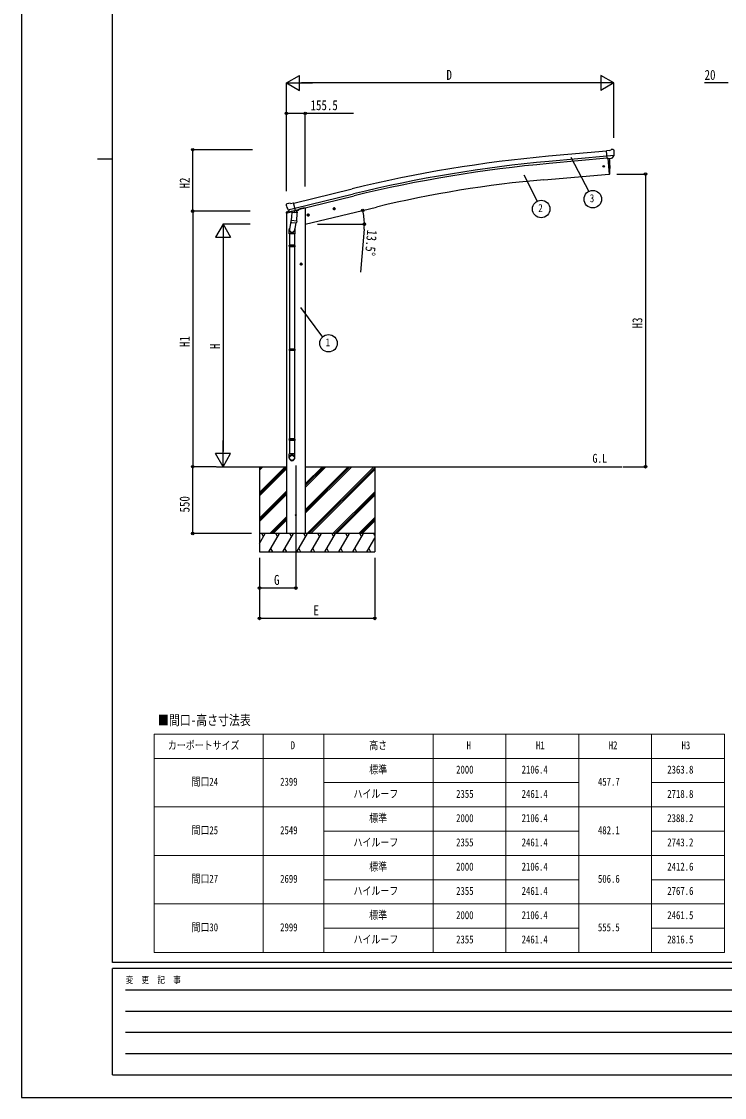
# Model space of a CAD drawing. Units: millimetres, scale not verified. Extents: x -10512 to 10512, y -7425 to 7425.
# Drawn here: x -10512 to -4720, y -7425 to 1444 of the extents above; entities that cross this region are included whole.
import ezdxf
from ezdxf.enums import TextEntityAlignment as Align

# ---------------------------------------------------------------- set-up
doc = ezdxf.new("R2010")
doc.units = ezdxf.units.MM
doc.header["$LTSCALE"] = 30
doc.layers.add('0-1_TABLE1', color=7, linetype='Continuous', lineweight=18)
for name, color, linetype in [('0-2_USER1', 3, 'Continuous'), ('0-3_YKK_12', 2, 'Continuous'), ('0-4_YKK_13', 4, 'Continuous'), ('0-5_YKK_A1', 4, 'Continuous'), ('0-6_YKK_D', 6, 'Continuous'), ('0-7_YKK_ZWAK', 7, 'Continuous')]:
    doc.layers.add(name, color=color, linetype=linetype)
doc.styles.add('ＭＳ ゴシック', font='')
doc.styles.get('ＭＳ ゴシック').set_extended_font_data('MS Gothic')

msp = doc.modelspace()

# ---------------------------------------------------------------- linework, layer by layer
at = {"layer": '0-1_TABLE1'}
for p, q in [((-9420.78, -4429.98), (-4720.78, -4429.98)), ((-9420.78, -4429.98), (-9420.78, -6229.98)), ((-8520.78, -4429.98), (-8520.78, -6229.98)), ((-8020.78, -4429.98), (-8020.78, -6229.98)), ((-7120.78, -4429.98), (-7120.78, -6229.98)), ((-6520.78, -4429.98), (-6520.78, -6229.98)), ((-5920.78, -4429.98), (-5920.78, -6229.98)), ((-5320.78, -4429.98), (-5320.78, -6229.98)), ((-4720.78, -4429.98), (-4720.78, -6229.98)), ((-9420.78, -4629.98), (-4720.78, -4629.98)), ((-8020.78, -4829.98), (-5920.78, -4829.98)), ((-5320.78, -4829.98), (-4720.78, -4829.98)), ((-9420.78, -5029.98), (-4720.78, -5029.98)), ((-8020.78, -5229.98), (-5920.78, -5229.98)), ((-5320.78, -5229.98), (-4720.78, -5229.98)), ((-9420.78, -5429.98), (-4720.78, -5429.98)), ((-8020.78, -5629.98), (-5920.78, -5629.98)), ((-5320.78, -5629.98), (-4720.78, -5629.98)), ((-9420.78, -5829.98), (-4720.78, -5829.98)), ((-8020.78, -6029.98), (-5920.78, -6029.98)), ((-5320.78, -6029.98), (-4720.78, -6029.98)), ((-9420.78, -6229.98), (-4720.78, -6229.98))]:
    msp.add_line(p, q, dxfattribs=at)
at = {"layer": '0-3_YKK_12'}
msp.add_line((-8251.82, -2216.96), (-8251.82, -2976.17), dxfattribs=at)
at = {"layer": '0-4_YKK_13'}
for p, q in [((-5666.31, 380.45), (-5692.88, 378.12)), ((-5687.22, 313.46), (-5692.88, 378.12)), ((-5666.31, 380.45), (-5654.59, 387.21)), ((-5639.69, 388.8), (-5653.35, 387.61)), ((-5630.55, 383.05), (-5636.04, 387.65)), ((-5629.49, 381.01), (-5629.37, 379.67)), ((-5630.01, 338.16), (-5688.93, 333.01)), ((-5677.26, 314.33), (-5687.22, 313.46)), ((-5680.25, 314.07), (-5669.08, 186.47)), ((-5643.65, 317.27), (-5651.36, 316.6)), ((-5641.27, 318.67), (-5630.33, 337.61)), ((-5669.08, 186.47), (-5667.03, 186.72)), ((-8331.01, -68.16), (-8330.73, -69.31)), ((-8326.79, -59.59), (-8330.65, -65.88)), ((-8323.69, -57.34), (-8310.51, -54.17)), ((-8295.95, -56.85), (-8309.21, -54.15)), ((-8295.95, -56.85), (-8270.02, -50.62)), ((-8332.14, -136.49), (-8289.43, -126.24)), ((-8332.14, -129.6), (-8332.14, -136.49)), ((-8303.63, -120.4), (-8329.84, -126.69)), ((-8316.96, -108.47), (-8259.45, -94.66)), ((-8300.1, -123.38), (-8316.48, -108.89)), ((-8288.51, -172.9), (-8304.42, -269.07)), ((-8297.39, -123.95), (-8289.87, -122.14)), ((-8296.56, -123.84), (-8295.03, -123.47)), ((-8295.03, -123.47), (-8258.32, -114.66)), ((-8293.19, -123.7), (-8293.24, -124.44)), ((-8292.49, -125.48), (-8266.67, -131.92)), ((-8285.57, -130.83), (-8290.24, -197.66)), ((-8239.88, -134.02), (-8285.57, -130.83)), ((-8283.79, -127.65), (-8284.02, -130.94)), ((-8264.28, -116.48), (-8265.3, -131.09)), ((-8258.32, -114.66), (-8256.79, -114.29)), ((-8255.24, -112.19), (-8254.3, -112.26)), ((-8254.3, -112.26), (-8240.98, -127.57)), ((-8250.3, -116.85), (-8231.42, -112.31)), ((-8244.55, -200.86), (-8239.88, -134.02)), ((-8240.98, -127.57), (-8241.43, -133.91)), ((-8227.58, -104.14), (-8227.58, -107.45)), ((-8159.26, -153.71), (-8139.82, -149.05)), ((-8154.71, -145.94), (-8156.84, -153.13)), ((-8147.41, -144.18), (-8154.71, -145.94)), ((-8147.2, -161.1), (-8151.87, -141.66)), ((-8142.24, -149.63), (-8147.41, -144.18)), ((-8144.37, -156.82), (-8142.24, -149.63)), ((-7945.34, -102.36), (-7925.89, -97.69)), ((-7940.78, -94.58), (-7942.92, -101.77)), ((-7933.49, -92.83), (-7940.78, -94.58)), ((-7933.28, -109.75), (-7937.95, -90.3)), ((-7928.32, -98.27), (-7933.49, -92.83)), ((-7930.45, -105.47), (-7928.32, -98.27)), ((-8291.1, -210.13), (-8290.23, -197.67)), ((-8290.71, -211.49), (-8290.71, -211.49)), ((-8244.55, -200.86), (-8290.24, -197.66)), ((-8289.26, -212.27), (-8247.56, -215.18)), ((-8252.99, -214.81), (-8263.72, -278.39)), ((-8244.57, -200.86), (-8245.45, -213.56)), ((-8306.57, -306.23), (-8306.57, -271.88)), ((-8260.57, -306.23), (-8306.57, -306.23)), ((-8304.57, -306.23), (-8304.57, -400.23)), ((-8262.57, -306.23), (-8262.57, -400.23)), ((-8260.57, -271.57), (-8260.57, -306.23)), ((-8306.57, -402.23), (-8305.57, -400.23)), ((-8260.57, -402.23), (-8306.57, -402.23)), ((-8260.57, -410.23), (-8306.57, -410.23)), ((-8261.57, -400.23), (-8305.57, -400.23)), ((-8261.57, -412.23), (-8305.57, -412.23)), ((-8304.57, -412.23), (-8304.57, -1256.42)), ((-8262.57, -412.23), (-8262.57, -1256.42)), ((-8260.57, -402.23), (-8261.57, -400.23)), ((-8260.57, -410.23), (-8261.57, -412.23)), ((-8260.57, -402.23), (-8260.57, -410.23)), ((-8306.57, -1258.42), (-8305.57, -1256.42)), ((-8260.57, -1258.42), (-8306.57, -1258.42)), ((-8260.57, -1266.42), (-8306.57, -1266.42)), ((-8261.57, -1256.42), (-8305.57, -1256.42)), ((-8261.57, -1268.42), (-8305.57, -1268.42)), ((-8304.57, -1268.42), (-8304.57, -1996.6)), ((-8262.57, -1268.42), (-8262.57, -1996.6)), ((-8260.57, -1258.42), (-8261.57, -1256.42)), ((-8260.57, -1266.42), (-8261.57, -1268.42)), ((-8260.57, -1258.42), (-8260.57, -1266.42)), ((-8306.57, -1998.6), (-8305.57, -1996.6)), ((-8260.57, -1998.6), (-8306.57, -1998.6)), ((-8260.57, -2006.6), (-8306.57, -2006.6)), ((-8261.57, -1996.6), (-8305.57, -1996.6)), ((-8261.57, -2008.6), (-8305.57, -2008.6)), ((-8304.57, -2008.6), (-8304.57, -2118.61)), ((-8262.57, -2008.6), (-8262.57, -2118.61)), ((-8260.57, -1998.6), (-8261.57, -1996.6)), ((-8260.57, -2006.6), (-8261.57, -2008.6)), ((-8260.57, -1998.6), (-8260.57, -2006.6)), ((-8306.57, -2152.75), (-8306.57, -2118.61)), ((-8260.57, -2118.61), (-8306.57, -2118.61)), ((-8260.57, -2152.75), (-8260.57, -2118.61))]:
    msp.add_line(p, q, dxfattribs=at)
for points in [[(-5677.26, 314.33), (-5676.99, 314.27), (-5651.61, 316.49), (-5651.36, 316.6)], [(-5629.94, 338.79), (-5630.23, 337.81), (-5630.33, 337.61)], [(-8264.59, -116.07), (-8254.87, -113.74), (-8270.02, -50.62)], [(-8317.23, -107.89), (-8316.64, -108.74), (-8316.48, -108.89)], [(-8264.59, -116.07), (-8264.83, -116.22), (-8289.6, -122.17), (-8289.87, -122.14)], [(-8156.84, -153.13), (-8151.67, -158.58), (-8144.37, -156.82)], [(-7942.92, -101.77), (-7937.75, -107.22), (-7930.45, -105.47)], [(-8306.57, -402.23), (-8306.57, -410.23), (-8305.57, -412.23)], [(-8306.57, -1258.42), (-8306.57, -1266.42), (-8305.57, -1268.42)], [(-8306.57, -1998.6), (-8306.57, -2006.6), (-8305.57, -2008.6)]]:
    msp.add_lwpolyline(points, dxfattribs=at)
for centre, radius in [((-5714.77, 249.73), 6.5), ((-8149.54, -151.38), 8.5), ((-8149.54, -151.38), 7.7), ((-8149.54, -151.38), 6.5), ((-7935.62, -100.02), 8.5), ((-7935.62, -100.02), 7.7), ((-7935.62, -100.02), 6.5), ((-8251.82, -2626.17), 4.5)]:
    msp.add_circle(centre, radius, dxfattribs=at)
for centre, radius, start, end in [((-5653.09, 384.62), 3, 95, 120), ((-5639.25, 383.82), 5, 50.00648, 94.99352), ((-5831, 362.03), 202.4, 353.4085, 5), ((-6562.85, 242.28), 900, 356.63919, 4.64986), ((-5667.39, 189.7), 3, 277, 356.63919), ((-8133.93, -22.06), 202.4, 193.5, 205.09125), ((-8322.53, -62.2), 5, 103.5, 148.5), ((-8309.81, -57.09), 3, 78.5, 103.5), ((-8329.14, -129.6), 3, 103.5, 180), ((-8296.67, -123.35), 0.5, 248.23754, 283.5), ((-8293.69, -123.66), 0.5, 356, 103.5), ((-8292.24, -124.51), 1, 176, 256), ((-8266.32, -130.95), 1.03, 250.03897, 351.96569), ((-8263.68, -116.57), 0.604, 100.59842, 172.20595), ((-8256.91, -113.81), 0.5, 283.5, 318.76246), ((-8232.58, -107.45), 5, 283.5, 0), ((-8289.16, -210.3), 1.95, 175.04017, 217.47766), ((-8289.12, -210.27), 2, 217.40962, 266), ((-8247.42, -213.19), 2, 266, 349.46843), ((-8276.57, -271.88), 30, 177.45142, 180)]:
    msp.add_arc(centre, radius, start, end, dxfattribs=at)
for centre, major_axis, ratio, start_param, end_param in [((-5625.16, 385.05), (-15.35, 3.44), 0.101033, 5.9751426, 5.9753737), ((-5632.48, 380.75), (2.71, -1.31), 0.997474, 0.5366567, 1.3225652), ((-5643.92, 320.27), (1.62, -2.54), 0.997631, 5.8041905, 5.8929484), ((-5643.99, 320.38), (-3.5, 2.17), 0.650902, 2.1145521, 2.1873627), ((-5643.87, 320.18), (1.62, -2.54), 0.997631, 5.965759, 6.7621801), ((-8328.09, -67.45), (-1.57, -2.57), 0.99628, 4.712389, 5.4996506), ((-8298.12, -121.12), (-0.73, -2.92), 0.997631, 5.8041905, 6.6006116), ((-8298.06, -120.9), (2.63, 3.16), 0.650902, 4.0958226, 4.1686332), ((-8298.09, -121.02), (-0.73, -2.92), 0.997631, 0.3902369, 0.4789948), ((-8283.57, -271.57), (23, 0), 0.996195, 2.5560258, 6.5663028), ((-8283.57, -271.57), (21, 0), 0.996195, 2.9349147, 5.9512394), ((-8283.57, -2151), (-23, 0), 0.996195, 3.1415927, 6.2831853), ((-8283.57, -2152.75), (-23, 0), 0.996195, 3.1415927, 6.2831853), ((-8283.57, -2152.75), (0, -23.43), 0.981806, 4.712389, 7.8539816)]:
    msp.add_ellipse(centre, major_axis=major_axis, ratio=ratio, start_param=start_param, end_param=end_param, dxfattribs=at)
msp.add_ellipse((-8283.57, -2152.75), major_axis=(21, 0), ratio=0.996195, dxfattribs=at)
at = {"layer": '0-5_YKK_A1'}
for p, q in [((-5692.71, 376.23), (-6170.23, 333.03)), ((-5688.95, 333.23), (-6166.34, 290.04)), ((-5687.48, 316.46), (-6164.82, 273.27)), ((-5680.25, 314.07), (-5669.08, 186.47)), ((-6207.03, 139.4), (-5669.08, 186.47)), ((-8269.55, -52.59), (-7786.67, 64.9)), ((-8259.47, -94.55), (-7776.46, 22.92)), ((-8255.54, -110.93), (-7772.49, 6.56)), ((-8174.07, -226.17), (-7588.4, -85.57)), ((-8329.57, -135.88), (-8329.57, -2776.17)), ((-8194.07, -96.17), (-8227.58, -104.22)), ((-8174.07, -96.17), (-8194.07, -96.17)), ((-8174.07, -96.17), (-8174.07, -2776.17)), ((-8198.57, -555.67), (-8218.57, -555.67)), ((-8208.57, -548.17), (-8215.07, -551.92)), ((-8215.07, -551.92), (-8215.07, -559.43)), ((-8215.07, -559.43), (-8208.57, -563.18)), ((-8208.57, -565.67), (-8208.57, -545.67)), ((-8202.07, -551.92), (-8208.57, -548.17)), ((-8851.75, -2226.17), (-8329.57, -2226.17)), ((-8551.82, -2226.17), (-8551.82, -2926.17)), ((-8551.82, -2437.4), (-8340.59, -2226.17)), ((-8551.82, -2253.56), (-8524.44, -2226.17)), ((-8551.82, -2239.41), (-8538.58, -2226.17)), ((-8551.82, -2451.54), (-8329.57, -2229.3)), ((-8551.82, -2465.69), (-8329.57, -2243.44)), ((-8174.07, -2226.17), (-5564.57, -2226.17)), ((-8174.07, -2608.43), (-7791.81, -2226.17)), ((-8174.07, -2580.15), (-7820.09, -2226.17)), ((-8174.07, -2594.29), (-7805.95, -2226.17)), ((-8174.07, -2396.3), (-8003.94, -2226.17)), ((-8174.07, -2382.16), (-8018.08, -2226.17)), ((-8174.07, -2368.02), (-8032.23, -2226.17)), ((-8157.97, -2776.17), (-7607.96, -2226.17)), ((-8143.82, -2776.17), (-7601.82, -2234.18)), ((-8129.68, -2776.17), (-7601.82, -2248.32)), ((-7601.82, -2226.17), (-7601.82, -2926.17)), ((-8551.82, -2649.53), (-8329.57, -2427.28)), ((-8551.82, -2663.67), (-8329.57, -2441.43)), ((-8551.82, -2677.82), (-8329.57, -2455.57)), ((-7945.83, -2776.17), (-7601.82, -2432.17)), ((-7931.69, -2776.17), (-7601.82, -2446.31)), ((-7917.55, -2776.17), (-7601.82, -2460.45)), ((-8466.33, -2776.17), (-8329.57, -2639.42)), ((-8452.19, -2776.17), (-8329.57, -2653.56)), ((-7733.7, -2776.17), (-7601.82, -2644.3)), ((-7719.56, -2776.17), (-7601.82, -2658.44)), ((-8438.05, -2776.17), (-8329.57, -2667.7)), ((-7705.42, -2776.17), (-7601.82, -2672.58)), ((-7601.82, -2776.17), (-8551.82, -2776.17)), ((-8551.82, -2860.01), (-8503.42, -2776.17)), ((-8518.43, -2802.15), (-8533.43, -2776.17)), ((-8474.56, -2926.17), (-8387.95, -2776.17)), ((-8402.96, -2802.16), (-8417.96, -2776.17)), ((-8359.09, -2926.17), (-8272.48, -2776.17)), ((-8287.49, -2802.16), (-8302.49, -2776.17)), ((-8243.62, -2926.17), (-8157.01, -2776.17)), ((-8172.01, -2802.15), (-8187.02, -2776.17)), ((-8128.15, -2926.17), (-8041.54, -2776.17)), ((-8056.54, -2802.15), (-8071.55, -2776.17)), ((-8012.68, -2926.17), (-7926.07, -2776.17)), ((-7956.07, -2776.17), (-7941.07, -2802.15)), ((-7897.21, -2926.17), (-7810.6, -2776.17)), ((-7825.6, -2802.15), (-7840.6, -2776.17)), ((-7781.74, -2926.17), (-7695.13, -2776.17)), ((-7710.13, -2802.15), (-7725.13, -2776.17)), ((-7666.27, -2926.17), (-7601.82, -2814.56)), ((-7601.82, -2789.75), (-7609.66, -2776.17)), ((-8551.82, -2926.17), (-7601.82, -2926.17)), ((-8459.56, -2900.19), (-8444.56, -2926.17)), ((-8344.09, -2900.19), (-8329.09, -2926.17)), ((-8228.62, -2900.19), (-8213.62, -2926.17)), ((-8113.15, -2900.19), (-8098.15, -2926.17)), ((-7997.68, -2900.19), (-7982.68, -2926.17)), ((-7882.21, -2900.19), (-7867.21, -2926.17)), ((-7766.74, -2900.19), (-7751.74, -2926.17)), ((-7651.27, -2900.19), (-7636.27, -2926.17))]:
    msp.add_line(p, q, dxfattribs=at)
msp.add_lwpolyline([(-8208.57, -563.18), (-8202.07, -559.43), (-8202.07, -551.92)], dxfattribs=at)
for radius in [8.5, 7.7, 6.5]:
    msp.add_circle((-8208.57, -555.67), radius, dxfattribs=at)
for centre, radius, start, end in [((-5174.1, -10676.98), 11054.98, 95.16866, 103.66973), ((-5174.1, -10676.98), 11011.82, 95.16974, 103.66973), ((-5174.1, -10676.98), 10994.98, 95.16974, 103.66973), ((-5384.04, -9267.38), 9442.71, 95.00001, 103.5)]:
    msp.add_arc(centre, radius, start, end, dxfattribs=at)
at = {"layer": '0-6_YKK_D'}
for p, q in [((-8330.07, 936.81), (-8221.82, 999.31)), ((-8221.82, 874.31), (-8221.82, 999.31)), ((-5631, 936.81), (-5739.25, 999.31)), ((-5739.25, 999.31), (-5739.25, 874.31)), ((-8330.07, 45.87), (-8330.07, 937.81)), ((-8330.07, 936.81), (-8221.82, 874.31)), ((-8330.07, 936.81), (-8113.57, 936.81)), ((-5756, 936.81), (-8205.07, 936.81)), ((-5631, 936.81), (-5847.51, 936.81)), ((-5631, 936.81), (-5739.25, 874.31)), ((-5631, 484.76), (-5631, 937.81)), ((-8329.57, 45.87), (-8329.57, 687.81)), ((-8174.07, 83.81), (-8174.07, 687.81)), ((-8610.4, 386.81), (-9102.82, 386.81)), ((-9101.82, -119.77), (-9101.82, 386.81)), ((-5987.06, 325.11), (-5837.16, 43.71)), ((-6372.26, 180.86), (-6262.38, -37.43)), ((-5607.71, 186.47), (-5369.75, 186.47)), ((-5370.75, 186.47), (-5370.75, -2226.17)), ((-8627.32, -119.77), (-9102.82, -119.77)), ((-8627.32, -119.77), (-9102.82, -119.77)), ((-9101.82, -119.77), (-9101.82, -2226.17)), ((-8851.82, -226.17), (-8914.32, -334.43)), ((-8627.32, -226.17), (-8852.82, -226.17)), ((-8851.82, -226.17), (-8789.32, -334.43)), ((-8851.82, -226.17), (-8851.82, -442.68)), ((-8073.07, -226.17), (-7686.22, -226.17)), ((-8914.32, -334.43), (-8789.32, -334.43)), ((-8851.82, -351.17), (-8851.82, -2101.17)), ((-7689.07, -268.63), (-7720.12, -623.28)), ((-8212.99, -914.63), (-8033.19, -1157.27)), ((-8851.82, -2226.17), (-8851.82, -2009.67)), ((-8851.82, -2226.17), (-8914.32, -2117.92)), ((-8789.32, -2117.92), (-8914.32, -2117.92)), ((-8851.82, -2226.17), (-8789.32, -2117.92)), ((-8908.86, -2226.17), (-9102.82, -2226.17)), ((-8908.39, -2226.17), (-9102.82, -2226.17)), ((-9101.82, -2776.17), (-9101.82, -2226.17)), ((-8905.39, -2226.17), (-8850.82, -2226.17)), ((-5557.1, -2226.17), (-5369.75, -2226.17)), ((-8617.52, -2776.17), (-9102.82, -2776.17)), ((-8551.82, -2976.17), (-8551.82, -3227.17)), ((-8551.82, -2976.17), (-8551.82, -3477.17)), ((-8251.82, -2977.17), (-8251.82, -3227.17)), ((-7601.82, -2976.17), (-7601.82, -3477.17)), ((-8251.82, -3226.17), (-8551.82, -3226.17)), ((-7601.82, -3476.17), (-8551.82, -3476.17))]:
    msp.add_line(p, q, dxfattribs=at)
for points in [[(-4687.86, 936.81), (-4707.86, 936.81), (-4884.36, 936.81)], [(-8329.57, 686.81), (-8174.07, 686.81), (-7775.57, 686.81)]]:
    msp.add_lwpolyline(points, dxfattribs=at)
for centre, radius in [((-8329.57, 686.81), 10.62), ((-8174.07, 686.81), 10.62), ((-9101.82, 386.81), 10.62), ((-5370.75, 186.47), 10.62), ((-5804.93, -20.67), 72), ((-6230, -101.74), 72), ((-9101.82, -119.77), 10.62), ((-9101.82, -119.77), 10.62), ((-7700.67, -112.52), 10.62), ((-7687.22, -226.17), 10.62), ((-7982.47, -1208.37), 72), ((-9101.82, -2226.17), 10.62), ((-9101.82, -2226.17), 10.62), ((-5370.75, -2226.17), 10.62), ((-9101.82, -2776.17), 10.62), ((-8551.82, -3226.17), 10.62), ((-8251.82, -3226.17), 10.62), ((-8551.82, -3476.17), 10.62), ((-7601.82, -3476.17), 10.62)]:
    msp.add_circle(centre, radius, dxfattribs=at)
for start, end in [(0, 13.5), (354.99678, 0)]:
    msp.add_arc((-8174.07, -226.17), 486.86, start, end, dxfattribs=at)
at = {"layer": '0-7_YKK_ZWAK'}
for p, q in [((-9762.45, -6312.5), (-9762.45, 6937.5)), ((-9887.45, 312.5), (-9762.45, 312.5)), ((9737.55, -6312.5), (-9762.45, -6312.5)), ((-3262.45, -6362.5), (-9762.45, -6362.5)), ((-9762.45, -7237.5), (-9762.45, -6362.5)), ((-9656.2, -6537.5), (-3387.45, -6537.5)), ((-9656.2, -6712.5), (-3387.45, -6712.5)), ((-9656.2, -6887.5), (-3387.45, -6887.5)), ((-9656.2, -7062.5), (-3387.45, -7062.5)), ((-9762.45, -7237.5), (-3262.45, -7237.5))]:
    msp.add_line(p, q, dxfattribs=at)
msp.add_lwpolyline([(-10512.5, -7425), (10512.5, -7425), (10512.5, 7425), (-10512.5, 7425)], close=True, dxfattribs=at)

# ---------------------------------------------------------------- texts
at = {"layer": '0-1_TABLE1', "style": 'ＭＳ ゴシック', "width": 0.8}
for s, p in [('カーポートサイズ', (-9306.78, -4574.98)), ('D', (-8294.78, -4574.98)), ('高さ', (-7647.58, -4574.98)), ('H', (-6844.78, -4574.98)), ('H1', (-6273.58, -4574.98)), ('H2', (-5673.58, -4574.98)), ('H3', (-5073.58, -4574.98)), ('標準', (-7647.58, -4774.98)), ('2000', (-6931.18, -4774.98)), ('2106.4', (-6391.18, -4774.98)), ('2363.8', (-5191.18, -4774.98)), ('間口24', (-9112.38, -4874.98)), ('2399', (-8381.18, -4874.98)), ('457.7', (-5762.38, -4874.98)), ('ハイルーフ', (-7777.18, -4974.98)), ('2355', (-6931.18, -4974.98)), ('2461.4', (-6391.18, -4974.98)), ('2718.8', (-5191.18, -4974.98)), ('標準', (-7647.58, -5174.98)), ('2000', (-6931.18, -5174.98)), ('2106.4', (-6391.18, -5174.98)), ('2388.2', (-5191.18, -5174.98)), ('間口25', (-9112.38, -5274.98)), ('2549', (-8381.18, -5274.98)), ('482.1', (-5762.38, -5274.98)), ('ハイルーフ', (-7777.18, -5374.98)), ('2355', (-6931.18, -5374.98)), ('2461.4', (-6391.18, -5374.98)), ('2743.2', (-5191.18, -5374.98)), ('標準', (-7647.58, -5574.98)), ('2000', (-6931.18, -5574.98)), ('2106.4', (-6391.18, -5574.98)), ('2412.6', (-5191.18, -5574.98)), ('間口27', (-9112.38, -5674.98)), ('2699', (-8381.18, -5674.98)), ('506.6', (-5762.38, -5674.98)), ('ハイルーフ', (-7777.18, -5774.98)), ('2355', (-6931.18, -5774.98)), ('2461.4', (-6391.18, -5774.98)), ('2767.6', (-5191.18, -5774.98)), ('標準', (-7647.58, -5974.98)), ('2000', (-6931.18, -5974.98)), ('2106.4', (-6391.18, -5974.98)), ('2461.5', (-5191.18, -5974.98)), ('間口30', (-9112.38, -6074.98)), ('2999', (-8381.18, -6074.98)), ('555.5', (-5762.38, -6074.98)), ('ハイルーフ', (-7777.18, -6174.98)), ('2355', (-6931.18, -6174.98)), ('2461.4', (-6391.18, -6174.98)), ('2816.5', (-5191.18, -6174.98))]:
    msp.add_text(s, height=65.98, dxfattribs=at).set_placement(p, align=Align.BOTTOM_LEFT)
at = {"layer": '0-2_USER1', "style": 'ＭＳ ゴシック', "width": 0.8}
for s, height, p in [('G.L', 73.31, (-5807.21, -2215.57)), ('■間口-高さ寸法表', 82.48, (-9388.02, -4380.88))]:
    msp.add_text(s, height=height, dxfattribs=at).set_placement(p, align=Align.BOTTOM_LEFT)
at = {"layer": '0-6_YKK_D', "style": 'ＭＳ ゴシック', "width": 0.8}
for s, height, p in [('D', 82.48, (-7010.54, 937.81)), ('20', 82.48, (-4883.36, 937.81)), ('155.5', 82.48, (-8130.57, 687.81)), ('3', 65.98, (-5828.93, -65.67)), ('2', 65.98, (-6254, -146.74)), ('1', 65.98, (-8006.47, -1253.37)), ('G', 82.48, (-8431.82, -3225.17)), ('E', 82.48, (-8106.82, -3475.17))]:
    msp.add_text(s, height=height, dxfattribs=at).set_placement(p, align=Align.BOTTOM_LEFT)
for s, rotation, p in [('H2', 90, (-9102.82, 67.52)), ('13.5°', 264.997, (-7688.16, -269.72)), ('H3', 90, (-5371.75, -1085.85)), ('H1', 90, (-9102.82, -1238.97)), ('H', 90, (-8852.82, -1256.17)), ('550', 90, (-9102.82, -2603.17))]:
    msp.add_text(s, height=82.48, rotation=rotation, dxfattribs=at).set_placement(p, align=Align.BOTTOM_LEFT)
at = {"layer": '0-7_YKK_ZWAK', "style": 'ＭＳ ゴシック', "width": 0.8}
msp.add_text('変  更  記  事', height=54.99, dxfattribs=at).set_placement((-9653.28, -6500), align=Align.BOTTOM_LEFT)

doc.saveas('drawing.dxf')
